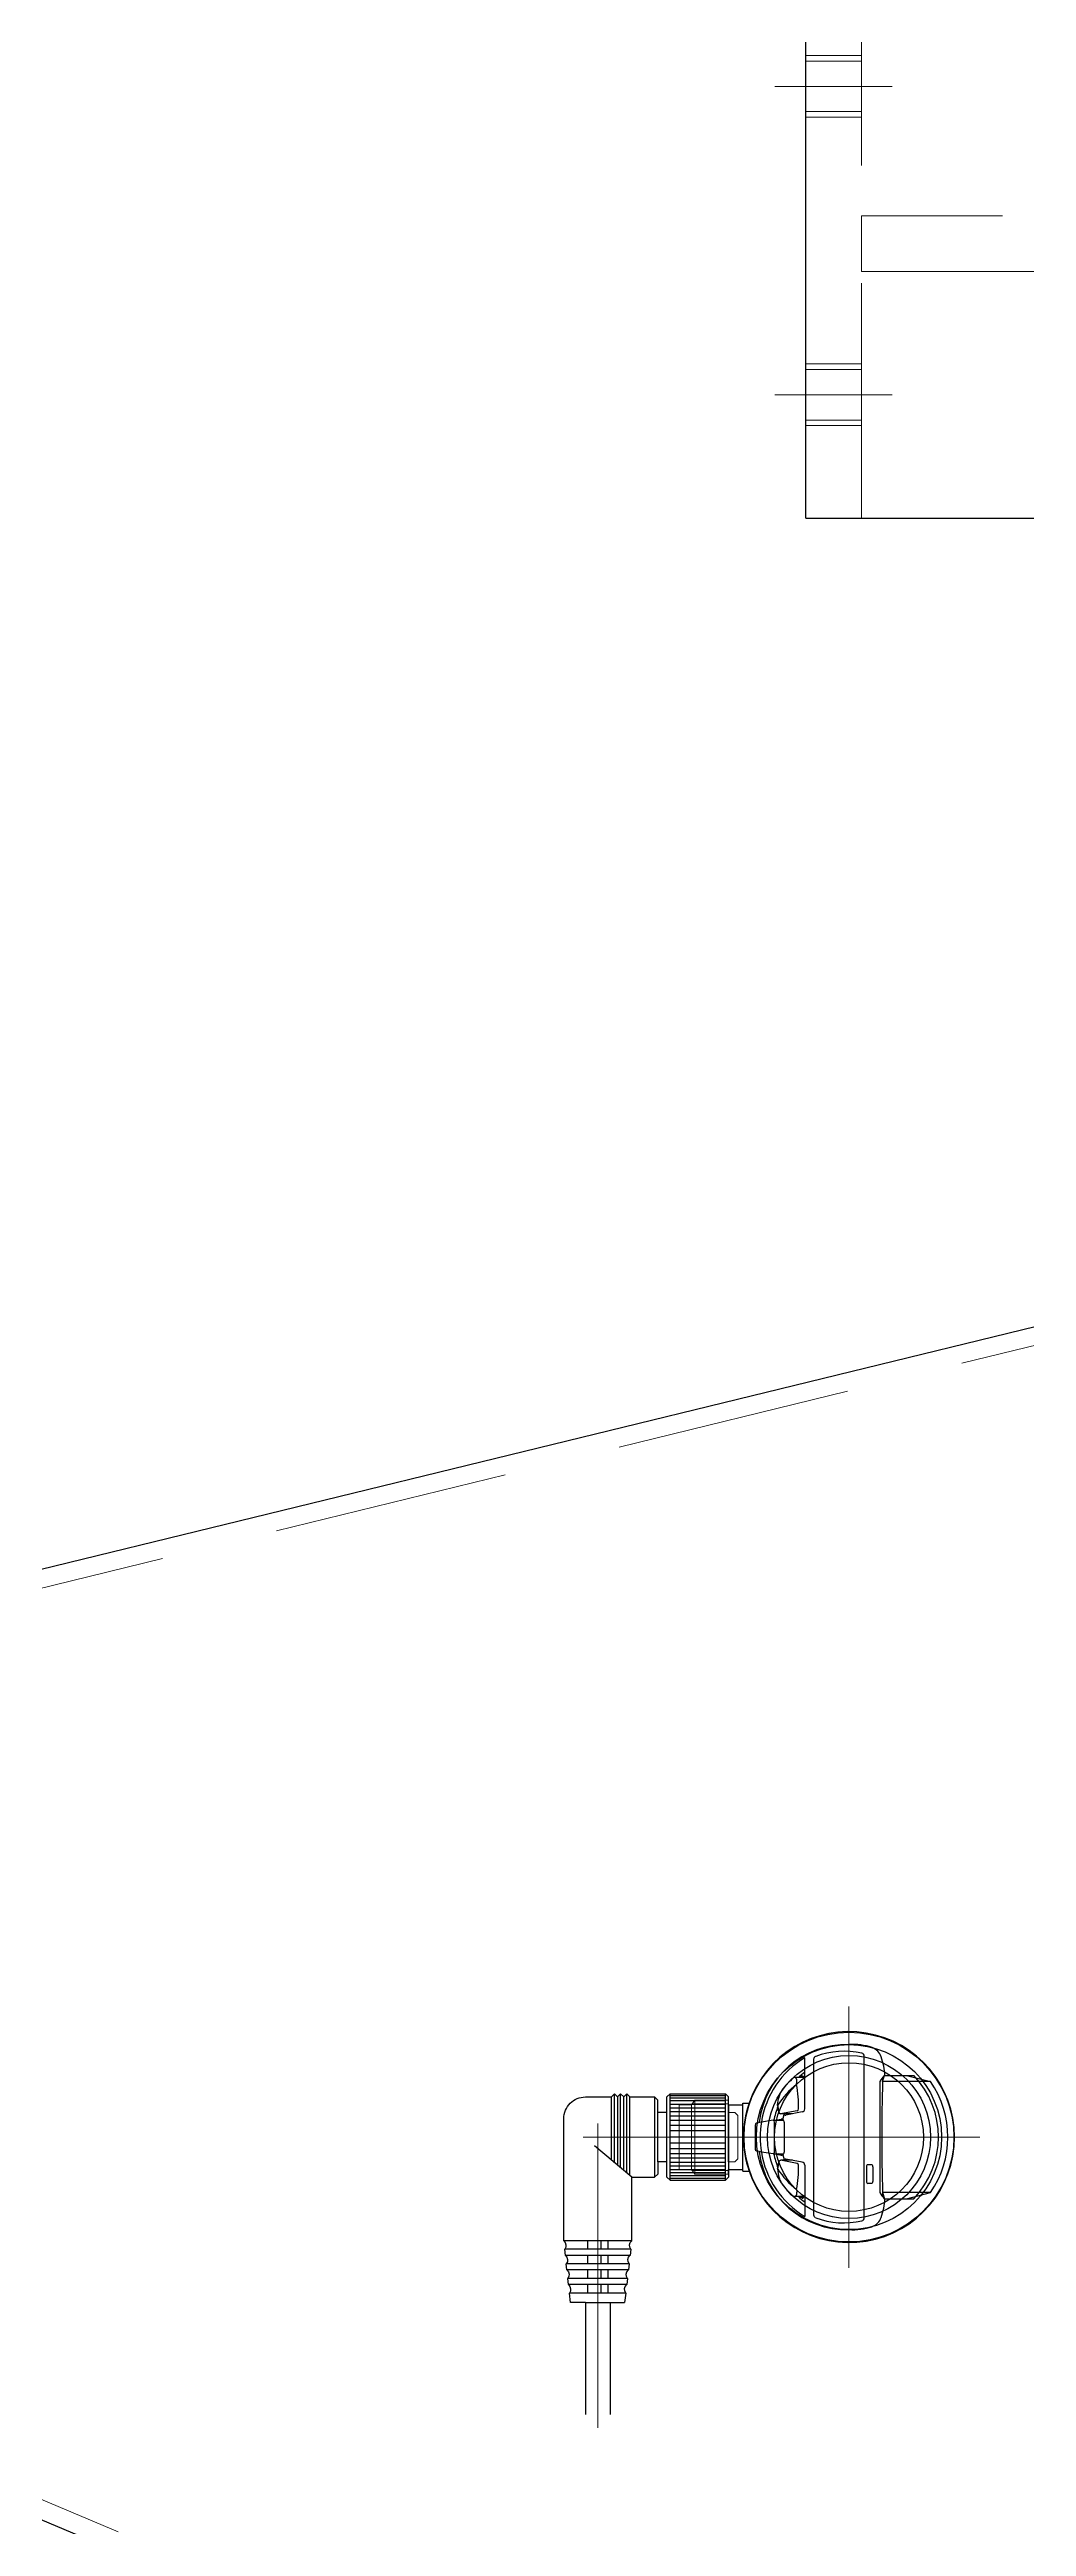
# Model space of a CAD drawing. Header units: millimetres. Extents: x -16130 to 36813, y -8099 to 27484.
# Drawn here: x 23335.3 to 23493.6, y 4393.5 to 4795.1 of the extents above; entities that cross this region are included whole.
import ezdxf

# ---------------------------------------------------------------- set-up
doc = ezdxf.new("R2010")
doc.units = ezdxf.units.MM
doc.header["$LTSCALE"] = 6
doc.linetypes.add('CENTER2', pattern=[28.575, 19.05, -3.175, 3.175, -3.175])
doc.linetypes.add('HIDDEN', pattern=[9.525, 6.35, -3.175])
doc.layers.add('04_HIDDEN', color=2, linetype='HIDDEN', lineweight=13)
doc.layers.add('05_CENTER', color=4, linetype='CENTER2', lineweight=13)
doc.layers.add('10_DRAFT', color=8, linetype='Continuous', lineweight=0, plot=False)
doc.styles.add('KSS_TXT_L', font='txt.shx', dxfattribs={"height": 3, "bigfont": 'extfont2.shx'})

# ---------------------------------------------------------------- blocks, each defined once
blk = doc.blocks.new('A$C2B834F33_1_1')
at = {"color": 0}
for p, q in [((0, 0), (-100, 0)), ((-100, -3), (-100, 0)), ((0, 0), (0, -100)), ((-93, -10), (-20, -10)), ((-10, -20), (-10, -93)), ((-3, -100), (0, -100))]:
    blk.add_line(p, q, dxfattribs=at)
for centre, radius, start, end in [((-93, -3), 7, 180, 270), ((-20, -20), 10, 0, 90), ((-3, -93), 7, 180, 270)]:
    blk.add_arc(centre, radius, start, end, dxfattribs=at)
blk = doc.blocks.new('A$C6A451463_1_1')
at = {"color": 0}
for p, q in [((-93, -10), (-210, -10)), ((-210, -100), (-210, -10)), ((-25, -10), (-10, -25)), ((-10, -93), (-10, -100)), ((-210, -100), (-171, -100)), ((-20, -100), (-10, -100))]:
    blk.add_line(p, q, dxfattribs=at)
at = {"layer": '04_HIDDEN'}
for p, q in [((-210, -25), (-201, -25)), ((-210, -25.9), (-201, -25.9)), ((-210, -34.1), (-201, -34.1)), ((-210, -35), (-201, -35)), ((-210, -75), (-201, -75)), ((-210, -75.9), (-201, -75.9)), ((-210, -84.1), (-201, -84.1)), ((-210, -85), (-201, -85)), ((-171, -100), (-20, -100))]:
    blk.add_line(p, q, dxfattribs=at)
for points in [[(-210, -100), (-201, -100), (-201, -10), (-210, -10)], [(-201, -60), (-121, -60), (-121, -51), (-201, -51)]]:
    blk.add_lwpolyline(points, close=True, dxfattribs=at)
at = {"layer": '05_CENTER'}
for p, q in [((-215, -30), (-196, -30)), ((-215, -80), (-196, -80))]:
    blk.add_line(p, q, dxfattribs=at)
blk.add_blockref('A$C2B834F33_1_1', (0, 0))
blk = doc.blocks.new('A$C4DCA1887_1_1')
at = {"color": 0}
for radius in [15, 13.22, 12.06]:
    blk.add_circle((0, 0), radius, dxfattribs=at)
at = {"layer": '05_CENTER'}
for p, q in [((0, -21.19), (0, 21.19)), ((21.19, 0), (-21.19, 0))]:
    blk.add_line(p, q, dxfattribs=at)
blk = doc.blocks.new('A$C63605BD2_1_1_1')
at = {"color": 0}
for p, q in [((-490, 77), (-5.71, 195.41)), ((-490, 9), (-6.17, -195.26))]:
    blk.add_line(p, q, dxfattribs=at)
at = {"layer": '04_HIDDEN'}
for p, q in [((-489.29, 74.09), (-5, 192.5)), ((-488.83, 11.76), (-5, -192.5))]:
    blk.add_line(p, q, dxfattribs=at)
blk.add_blockref('A$C4DCA1887_1_1', (-230, 16.5))
blk = doc.blocks.new('A$C5957702E_1_1')
blk.add_blockref('A$C63605BD2_1_1_1', (-3, -192))
blk = doc.blocks.new('A$C46A36AD3_1_1')
at = {"color": 0}
for p, q in [((80, 30), (-20, 30)), ((-20, 30), (-20, 27)), ((80, 25), (80, 30)), ((-20, 20), (-130, 20)), ((-130, -70), (-130, 20)), ((-135, 0), (-116, 0)), ((-135, -50), (-116, -50)), ((-130, -70), (-20, -70))]:
    blk.add_line(p, q, dxfattribs=at)
blk.add_lwpolyline([(85, 23), (85, -123), (83, -125), (-18, -125), (-20, -123), (-20, 23), (-18, 25), (83, 25)], close=True, dxfattribs=at)
for centre in [(0, -10), (45, -60), (0, -110)]:
    blk.add_circle(centre, 6, dxfattribs=at)
at = {"layer": '04_HIDDEN'}
for p, q in [((-20, 20), (-13, 20)), ((55, 20), (70, 5)), ((-130, 5), (-121, 5)), ((-130, 4.1), (-121, 4.1)), ((-130, -4.1), (-121, -4.1)), ((-130, -5), (-121, -5)), ((-130, -45), (-121, -45)), ((-130, -45.9), (-121, -45.9)), ((-130, -54.1), (-121, -54.1)), ((-130, -55), (-121, -55)), ((70, -63), (70, -70)), ((70, -70), (-20, -70))]:
    blk.add_line(p, q, dxfattribs=at)
for points in [[(-130, -70), (-121, -70), (-121, 20), (-130, 20)], [(-121, -30), (-41, -30), (-41, -21), (-121, -21)]]:
    blk.add_lwpolyline(points, close=True, dxfattribs=at)
at = {"layer": '05_CENTER'}
for p, q in [((0, -20.41), (0, 0.41)), ((10.41, -10), (-10.41, -10)), ((45, -70.41), (45, -49.59)), ((55.41, -60), (34.59, -60)), ((0, -120.41), (0, -99.59)), ((10.41, -110), (-10.41, -110))]:
    blk.add_line(p, q, dxfattribs=at)
at = {"layer": '04_HIDDEN'}
blk.add_blockref('A$C2B834F33_1_1', (80, 30), dxfattribs=at)
blk = doc.blocks.new('A$C491655AE_1_1_1_1')
at = {"color": 0, "linetype": 'CENTER2'}
for p, q in [((0, -12.64), (0, 12.64)), ((-12.64, 0), (12.64, 0))]:
    blk.add_line(p, q, dxfattribs=at)
at = {"color": 0}
for p, q in [((-9.81, 0), (-4.91, 8.5)), ((-4.91, 8.5), (4.91, 8.5)), ((4.91, 8.5), (9.81, 0)), ((-4.91, -8.5), (-9.81, 0)), ((9.81, 0), (4.91, -8.5)), ((4.91, -8.5), (-4.91, -8.5))]:
    blk.add_line(p, q, dxfattribs=at)
for radius in [11, 9.25]:
    blk.add_circle((0, 0), radius, dxfattribs=at)
at = {"layer": '10_DRAFT', "style": 'KSS_TXT_L'}
blk.add_text('BT-M10', height=0.3, dxfattribs=at).set_placement((-0.7, -0.54))
blk = doc.blocks.new('A$C09A07B3E_1_1')
for name, p in [('A$C46A36AD3_1_1', (0, 0)), ('A$C491655AE_1_1_1_1', (0, -10)), ('A$C491655AE_1_1_1_1', (45, -60)), ('A$C491655AE_1_1_1_1', (0, -110))]:
    blk.add_blockref(name, p)
blk = doc.blocks.new('A$C62F33C97_1_1')
blk.add_blockref('A$C09A07B3E_1_1', (-110, 217.5))
blk = doc.blocks.new('GP-M＊＊Tc_1_1')
at = {"color": 0}
for p, q in [((-10, 9.34), (-9, 13.23)), ((-9, 13.23), (-9, 5.44)), ((0, 16), (0, 16)), ((0, 14.42), (0, 14.5)), ((0, 14.42), (0, 14.5)), ((9, 13.23), (9, 5.44)), ((10, 9.34), (9, 13.23)), ((-10, 5.7), (-10, 10.5)), ((10, 5.7), (10, 10.5)), ((-9, 5.44), (-10, 5.75)), ((-9.65, 5.43), (-9, 5.43)), ((-9, 5), (0, 5)), ((0, 5), (9, 5)), ((9, 5.44), (10, 5.75)), ((9, 5.43), (9.65, 5.43)), ((-17.1, 0), (-17.1, 0)), ((13.11, 2.48), (-13.11, 2.48)), ((4.5, 3.65), (4.5, 3.04)), ((4.8, 3.86), (7.2, 3.86)), ((4.8, 2.83), (7.2, 2.83)), ((7.5, 3.65), (7.5, 3.04)), ((17.1, 0), (17.1, 0)), ((-4.56, -7.17), (-12.87, -7.17)), ((-12.61, -5.73), (12.61, -5.73)), ((-9.87, -7.64), (-9.8, -7.97)), ((-9.65, -7.22), (-9.65, -8.81)), ((-4.07, -7.58), (-3.58, -10.22)), ((4.07, -7.58), (3.58, -10.22)), ((4.56, -7.17), (12.87, -7.17)), ((9.65, -7.22), (9.65, -8.81)), ((9.87, -7.64), (9.8, -7.97)), ((-8.5, -8.52), (-8.91, -8.45)), ((-5.15, -11.56), (-6.27, -11.4)), ((-4.28, -8.42), (-3.77, -11.09)), ((-3.77, -9.17), (-3.77, -11.09)), ((-2.87, -10.72), (-3.66, -10.5)), ((-2.73, -11.95), (-2.92, -10.97)), ((-2.85, -10.7), (-2.73, -11.41)), ((-2.73, -12.3), (-2.73, -10.6)), ((-2.43, -10.52), (2.43, -10.52)), ((2.73, -12.3), (2.73, -10.6)), ((2.85, -10.7), (2.73, -11.41)), ((2.73, -11.95), (2.92, -10.97)), ((2.87, -10.72), (3.66, -10.5)), ((4.28, -8.42), (3.77, -11.09)), ((3.77, -9.17), (3.77, -11.09)), ((5.15, -11.56), (6.27, -11.4)), ((8.5, -8.52), (8.91, -8.45)), ((-2.73, -12.3), (-2.42, -14.17)), ((2.43, -12.07), (-2.43, -12.07)), ((-2.42, -14.17), (-2.23, -14.96)), ((2.42, -14.17), (2.23, -14.96)), ((2.73, -12.3), (2.42, -14.17)), ((-5.25, -19.5), (-6, -19.5)), ((-5.5, -17.2), (-5.5, -16.19)), ((-5.25, -17.2), (-5.5, -17.2)), ((5.25, -17.2), (-5.25, -17.2)), ((-5.25, -19.5), (-5.25, -17.2)), ((-5.25, -19.5), (5.25, -19.5)), ((5.5, -17.2), (5.25, -17.2)), ((5.25, -19.5), (5.25, -17.2)), ((6, -19.5), (5.25, -19.5)), ((5.5, -17.2), (5.5, -16.19))]:
    blk.add_line(p, q, dxfattribs=at)
blk.add_circle((0, 0), 17, dxfattribs=at)
for centre, radius, start, end in [((0, 0), 17.1, 288.762, 251.238), ((0, 0), 14.5, 46.3972, 133.6028), ((0, 0), 16, 55.7676, 124.2324), ((-12.12, 2.81), 2.58, 110.3836, 158.741), ((-9.27, -5.68), 11.53, 93.6107, 108.94), ((-3.77, 13.54), 10.01, 231.512, 238.504), ((0, 305.3), 300, 268.2809, 271.7191), ((3.77, 13.54), 10.01, 301.496, 308.488), ((9.27, -5.68), 11.53, 71.06, 86.3893), ((12.12, 2.81), 2.58, 21.259, 69.6164), ((-4.84, 0.61), 10.18, 162.0846, 183.4338), ((-0.75, -0.36), 14.26, 178.5668, 263.5951), ((-0.71, -0.79), 13.2, 167.4122, 200.4388), ((-13.11, 1.98), 0.5, 90, 167.4122), ((0.75, -0.36), 14.26, 276.4049, 1.4332), ((4.66, 3.65), 0.164, 124.4845, 180), ((4.66, 3.04), 0.164, 180, 235.5155), ((4.8, 3.46), 0.404, 90, 124.4845), ((4.8, 3.24), 0.404, 235.5155, 270), ((7.2, 3.46), 0.404, 55.5155, 90), ((7.2, 3.24), 0.404, 270, 304.4845), ((7.34, 3.65), 0.164, 0, 55.5155), ((7.34, 3.04), 0.164, 304.4845, 0), ((0.71, -0.79), 13.2, 339.5612, 12.5878), ((13.11, 1.98), 0.5, 12.5878, 90), ((4.84, 0.61), 10.18, 356.5662, 17.9154), ((-12.61, -5.23), 0.5, 200.4388, 270), ((-0.04, 0.63), 15.02, 211.3253, 260.883), ((0.79, 1.43), 14.21, 217.2624, 222.6782), ((-9.54, -7.56), 0.345, 146.2138, 192.031), ((-9.36, -7.71), 0.571, 110.52, 143.7381), ((-9.38, -7.35), 0.446, 183.2379, 231.5895), ((-9.51, -7.91), 0.3, 191.6157, 222.1952), ((-4.56, -7.67), 0.5, 10.5832, 90), ((0.04, 0.63), 15.02, 279.117, 328.6747), ((4.56, -7.67), 0.5, 90, 169.4168), ((9.36, -7.71), 0.571, 36.2619, 69.48), ((-0.79, 1.43), 14.21, 317.3218, 322.7376), ((9.38, -7.35), 0.446, 308.4105, 356.7621), ((9.51, -7.91), 0.3, 317.8048, 348.3843), ((9.54, -7.56), 0.345, 347.969, 33.7862), ((12.61, -5.23), 0.5, 270, 339.5612), ((-9.34, -8.82), 0.311, 139.4207, 212.7982), ((-1.37, -2.18), 10.68, 219.5719, 234.4444), ((-9.07, -9.21), 0.781, 77.8314, 130.0532), ((-5.32, -22.26), 14.1, 86.8924, 103.0416), ((2.16, -0.14), 13.56, 218.1577, 237.3496), ((-5.84, -8.43), 3, 234.4444, 261.7545), ((-3.64, -16.73), 5.38, 94.5835, 106.2876), ((-0.41, -0.17), 12.22, 248.0758, 259.1007), ((-4.57, -8.47), 0.3, 10.625, 86.8924), ((-4.08, -11.05), 0.308, 270.9263, 352.1482), ((-4.14, -9.34), 0.654, 304.3433, 317.694), ((-3.9, -10.28), 0.326, 292.498, 9.6984), ((-2.59, -10.91), 0.332, 140.7688, 190.8997), ((-2.45, -11.04), 0.528, 87.7798, 139.2391), ((2.45, -11.04), 0.528, 40.7609, 92.2202), ((0.41, -0.17), 12.22, 280.8993, 291.9242), ((2.59, -10.91), 0.332, 349.1003, 39.2312), ((3.9, -10.28), 0.326, 170.3016, 247.502), ((4.14, -9.34), 0.654, 222.306, 235.6567), ((4.08, -11.05), 0.308, 187.8518, 269.0737), ((3.64, -16.73), 5.38, 73.7124, 85.4165), ((4.57, -8.47), 0.3, 93.1076, 169.375), ((5.32, -22.26), 14.1, 76.9584, 93.1076), ((-2.16, -0.14), 13.56, 302.6504, 321.8423), ((5.84, -8.43), 3, 278.2455, 305.5556), ((1.37, -2.18), 10.68, 305.5556, 320.4281), ((9.07, -9.21), 0.781, 49.9468, 102.1686), ((9.34, -8.82), 0.311, 327.2018, 40.5793), ((-2.42, -12.39), 0.316, 90.5002, 163.1469), ((-0.01, -0.35), 14.04, 260.1067, 279.9992), ((-1.94, -14.89), 0.3, 193.872, 268.4995), ((-0.01, 58.68), 73.89, 268.4995, 271.5194), ((1.94, -14.89), 0.3, 271.5194, 346.128), ((2.42, -12.39), 0.316, 16.8531, 89.4998), ((0, 0), 17.1, 251.238, 288.762)]:
    blk.add_arc(centre, radius, start, end, dxfattribs=at)
at = {"layer": '05_CENTER', "color": 0}
for p, q in [((0, 20.86), (0, -27.5)), ((-19.6, 0), (19.6, 0))]:
    blk.add_line(p, q, dxfattribs=at)
at = {"layer": '10_DRAFT'}
for p, q in [((-6, -25), (-6, -19.5)), ((-5.4, -19.5), (-5.4, -25.4)), ((5.4, -25.4), (5.4, -19.5)), ((6, -25), (6, -19.5)), ((6, -25), (-6, -25)), ((-5.25, -25.5), (-6, -25)), ((5.25, -25.5), (-5.25, -25.5)), ((-5.25, -27.5), (-5.25, -25.5)), ((5.25, -27.5), (-5.25, -27.5)), ((5.25, -25.5), (6, -25)), ((5.25, -27.5), (5.25, -25.5))]:
    blk.add_line(p, q, dxfattribs=at)
blk = doc.blocks.new('OP-75722b_1_1')
at = {"color": 0}
for p, q in [((0, 6.5), (0.5, 7)), ((0, 4), (0, 6.5)), ((0.5, -7), (0.5, 7)), ((9.5, 7), (0.5, 7)), ((0.5, 6.7), (9.5, 6.7)), ((0.5, 6.3), (9.5, 6.3)), ((0.5, 5.9), (9.5, 5.9)), ((0.5, 5.3), (9.5, 5.3)), ((0.5, 4.7), (9.5, 4.7)), ((0.5, 4.1), (9.5, 4.1)), ((9.5, -7), (9.5, 7)), ((10, 6.5), (9.5, 7)), ((10, 4), (10, 6.5)), ((11.5, 6), (12, 6.5)), ((11.5, 4), (11.5, 6)), ((12, 6.5), (12, -6.5)), ((16, 6.5), (12, 6.5)), ((16, 6.5), (16.5, 7)), ((16, -6.25), (16, 6.5)), ((16.5, -5.83), (16.5, 7)), ((16.5, 7), (17, 6.5)), ((17, 6.5), (17.5, 7)), ((17, -5.41), (17, 6.5)), ((17.5, -4.99), (17.5, 7)), ((17.5, 7), (18, 6.5)), ((18, 6.5), (18.5, 7)), ((18, 6.5), (18, -4.57)), ((18.5, -4.15), (18.5, 7)), ((18.5, 7), (19, 6.5)), ((19, -3.73), (19, 6.5)), ((23.2, 6.5), (19, 6.5)), ((0, -4), (0, 4)), ((0.5, 3.4), (9.5, 3.4)), ((0.5, 2.7), (9.5, 2.7)), ((0.5, 1.9), (9.5, 1.9)), ((0.5, 1), (9.5, 1)), ((0.5, 0), (9.5, 0)), ((10, -4), (10, 4)), ((10, 4), (11.5, 4)), ((11.5, -4), (11.5, 4)), ((26.7, -16.8), (26.7, 3.01)), ((0, -4), (0, -6.5)), ((0.5, -1), (9.5, -1)), ((0.5, -1.9), (9.5, -1.9)), ((0.5, -2.7), (9.5, -2.7)), ((0.5, -3.4), (9.5, -3.4)), ((10, -4), (11.5, -4)), ((10, -6.5), (10, -4)), ((11.5, -4), (11.5, -6)), ((15.7, -6.5), (21.73, -1.44)), ((0, -6.5), (0.5, -7)), ((0.5, -4.1), (9.5, -4.1)), ((0.5, -4.7), (9.5, -4.7)), ((0.5, -5.3), (9.5, -5.3)), ((0.5, -5.8), (9.5, -5.8)), ((0.5, -6.3), (9.5, -6.3)), ((0.5, -6.7), (9.5, -6.7)), ((9.5, -7), (0.5, -7)), ((10, -6.5), (9.5, -7)), ((11.5, -6), (12, -6.5)), ((15.7, -6.5), (12, -6.5)), ((15.7, -16.8), (15.7, -6.5)), ((15.7, -16.8), (26.7, -16.8)), ((15.86, -18.18), (26.56, -18.18)), ((15.86, -18.18), (15.97, -19.18)), ((15.97, -19.18), (26.45, -19.18)), ((19.55, -16.8), (19.55, -18.18)), ((19.55, -19.18), (19.55, -20.55)), ((20.7, -16.8), (20.7, -18.18)), ((20.7, -19.18), (20.7, -20.55)), ((22.85, -16.8), (22.85, -18.18)), ((22.85, -19.18), (22.85, -20.55)), ((26.45, -19.18), (26.56, -18.18)), ((16.13, -20.55), (26.31, -20.55)), ((16.13, -20.55), (16.25, -21.55)), ((16.25, -21.55), (26.2, -21.55)), ((16.4, -22.92), (26.06, -22.92)), ((16.4, -22.92), (16.52, -23.92)), ((16.52, -23.92), (25.95, -23.92)), ((19.55, -21.55), (19.55, -22.92)), ((19.55, -23.92), (19.55, -25.3)), ((20.7, -21.55), (20.7, -22.92)), ((20.7, -23.92), (20.7, -25.3)), ((22.85, -21.55), (22.85, -22.92)), ((22.85, -23.92), (22.85, -25.3)), ((25.95, -23.92), (26.06, -22.92)), ((26.2, -21.55), (26.31, -20.55)), ((16.68, -25.3), (25.81, -25.3)), ((16.68, -25.3), (16.85, -26.8)), ((19.2, -26.8), (16.85, -26.8)), ((19.2, -26.8), (19.2, -45)), ((23.2, -26.8), (19.2, -26.8)), ((23.2, -26.8), (23.2, -45)), ((23.2, -26.8), (25.65, -26.8)), ((25.65, -26.8), (25.81, -25.3))]:
    blk.add_line(p, q, dxfattribs=at)
for centre, radius, start, end in [((23.2, 3), 3.5, 359.9998, 90), ((15.06, -17.57), 1, 322.7692, 50.3512), ((15.34, -19.94), 1, 322.7692, 50.3512), ((27.1, -19.94), 1, 130.2745, 217.7373), ((27.35, -17.56), 1, 130.2745, 217.7373), ((15.61, -22.32), 1, 322.7692, 50.3512), ((15.88, -24.69), 1, 322.7692, 50.3512), ((26.6, -24.69), 1, 130.2745, 217.7373), ((26.85, -22.31), 1, 130.2745, 217.7373)]:
    blk.add_arc(centre, radius, start, end, dxfattribs=at)
at = {"layer": '05_CENTER', "color": 0}
for p, q in [((-1.5, 0), (23.55, 0)), ((21.2, -47.12), (21.2, 2.18))]:
    blk.add_line(p, q, dxfattribs=at)
at = {"layer": '10_DRAFT'}
for p, q in [((-1, 4), (-1.5, 3.5)), ((-1.5, -3.5), (-1.5, 3.5)), ((-1, 4), (0, 4)), ((-1, -4), (-1.5, -3.5)), ((-1, -4), (0, -4))]:
    blk.add_line(p, q, dxfattribs=at)
blk = doc.blocks.new('A$C427433EE_1_1')
for name, p in [('A$C62F33C97_1_1', (1220, 2274.5)), ('A$C5957702E_1_1', (1220, 2254))]:
    blk.add_blockref(name, p)
at = {"color": 4, "rotation": 270}
blk.add_blockref('GP-M＊＊Tc_1_1', (987, 2078.5), dxfattribs=at)
at = {"color": 4, "xscale": -1}
blk.add_blockref('OP-75722b_1_1', (967.5, 2078.5), dxfattribs=at)

msp = doc.modelspace()

# ---------------------------------------------------------------- block references
for name, p in [('A$C427433EE_1_1', (22477.87355, 2378.1782)), ('A$C6A451463_1_1', (23667.87493, 4819.1782))]:
    msp.add_blockref(name, p)

doc.saveas('drawing.dxf')
